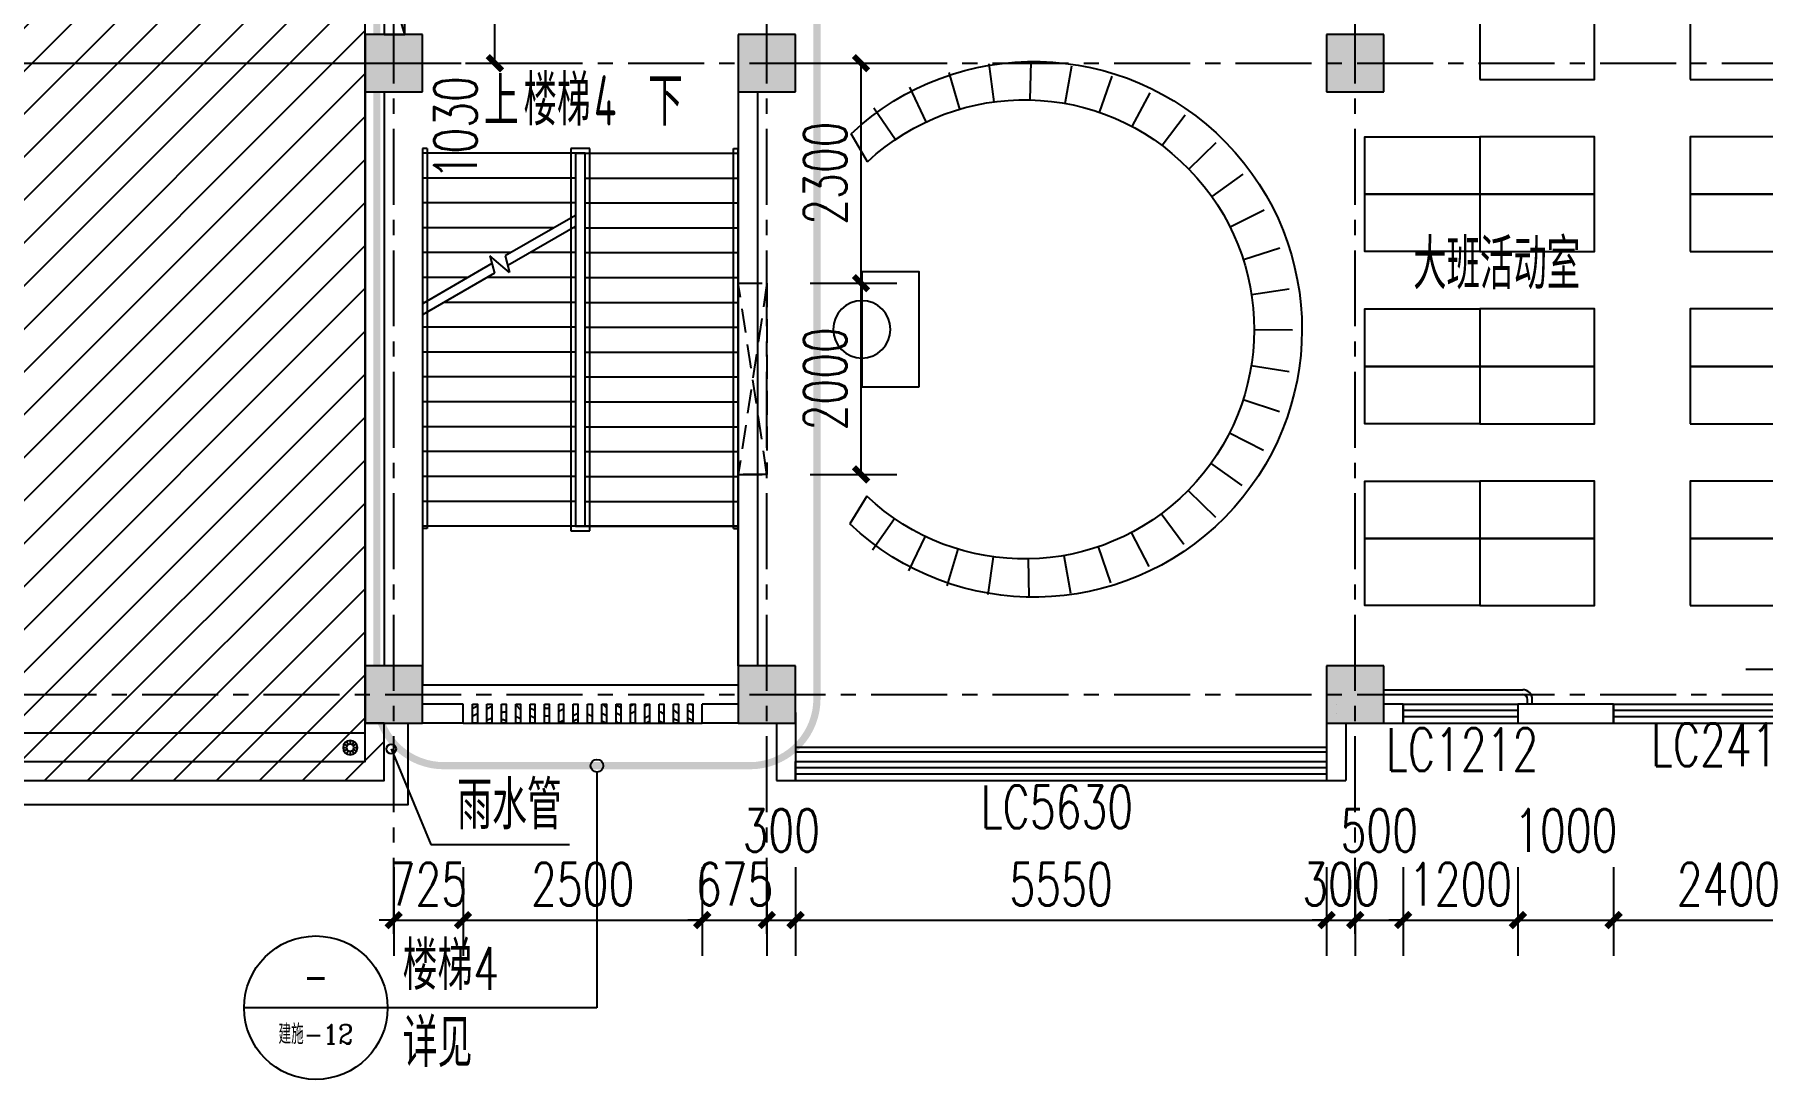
# Model space of a CAD drawing. Header units: millimetres. Extents: x -1048436 to -185795, y -983427 to 400387.
# Drawn here: x -743167 to -725107, y -152142 to -141218 of the extents above; entities that cross this region are included whole.
import ezdxf
from ezdxf.enums import TextEntityAlignment as Align

# ---------------------------------------------------------------- set-up
doc = ezdxf.new("R2010")
doc.units = ezdxf.units.MM
doc.header["$LTSCALE"] = 500
for name, pattern in [('( Dashed )', [0.75, 0.5, -0.25]), ('A-FP_05$0$pln_L5$0$Col_L4$0$PHANTOM', [63.5, 31.75, -6.35, 6.35, -6.35, 6.35, -6.35]), ('DASH', [0.35, 0.25, -0.1]), ('一层轴网$0$CENTER', [50.8, 31.75, -6.35, 6.35, -6.35])]:
    doc.linetypes.add(name, pattern=pattern)
for name, color, linetype in [('COLUMN', 254, 'Continuous'), ('DIM_IDEN', 3, 'Continuous'), ('DIM_LEAD', 3, 'Continuous'), ('DIM_SYMB', 3, 'Continuous'), ('P-消火栓-VPIPE', 1, 'Continuous'), ('PUB_DIM', 3, 'Continuous'), ('PUB_HATCH', 8, 'Continuous'), ('PUB_TEXT', 7, 'Continuous'), ('STAIR', 2, 'Continuous'), ('WINDOW', 4, 'Continuous'), ('WINDOW_TEXT', 7, 'Continuous'), ('一层轴网$0$建-轴线', 1, '一层轴网$0$CENTER'), ('建-填充', 9, 'Continuous'), ('建-墙', 254, 'Continuous'), ('建-家具', 8, 'Continuous'), ('建-屋面-排水沟落水口', 175, 'Continuous'), ('建-幕墙', 140, 'Continuous'), ('建-文字', 4, 'Continuous'), ('建-楼梯-扶手栏杆', 3, 'Continuous'), ('建-符号-箭头', 13, 'Continuous')]:
    doc.layers.add(name, color=color, linetype=linetype)
doc.layers.add('建-修改云', color=30, linetype='Continuous', plot=False)
doc.styles.add('_TCH_DIM', font='SIMPLEX', dxfattribs={"bigfont": 'GBCBIG'})
doc.styles.add('_TCH_DIM_T3', font='SIMPLEX', dxfattribs={"width": 0.705882, "bigfont": 'GBCBIG'})
doc.styles.add('_TCH_LABEL', font='COMPLEX', dxfattribs={"bigfont": 'GBCBIG'})
doc.styles.add('_TCH_WINDOW', font='SIMPLEX', dxfattribs={"height": 3.5, "bigfont": 'GBCBIG'})
doc.styles.add('XD2008', font='xd-hzs.shx', dxfattribs={"width": 0.7, "bigfont": 'xd-hztxt.shx'})
doc.dimstyles.new('_TCH_ARCH&&150', dxfattribs={"dimtxt": 446.25, "dimasz": 150, "dimexe": 375, "dimexo": 450, "dimgap": 150, "dimtad": 1, "dimdec": 0, "dimzin": 0, "dimdsep": 46, "dimtxsty": '_TCH_DIM_T3', "dimblk": 'ARCHTICK', "dimcen": 0.09, "dimclrt": 7, "dimazin": 2, "dimtfac": 1, "dimtdec": 0, "dimtix": 1, "dimtmove": 2, "dimatfit": 3, "dimldrblk": 'ARCHTICK', "dimfxl": 1, "dimtolj": 1, "dimtzin": 0, "dimarcsym": 0})

# ---------------------------------------------------------------- blocks, each defined once
blk = doc.blocks.new('tjytk')
at = {"layer": '建-家具'}
for p, q in [((22707351, -4836232), (22707280, -4835838)), ((22707711, -4835794), (22707720, -4836194)), ((22708092, -4836214), (22708144, -4835818)), ((22708568, -4835908), (22708455, -4836292)), ((22706991, -4836326), (22706860, -4835948)), ((22708803, -4836424), (22708974, -4836063)), ((22706650, -4836474), (22706462, -4836121)), ((22709350, -4836278), (22709125, -4836609)), ((22706096, -4836353), (22706336, -4836673)), ((22706057, -4836919), (22705771, -4836639)), ((22709416, -4836841), (22709589, -4836549)), ((22705493, -4836973), (22705819, -4837204)), ((22705628, -4837523), (22705270, -4837345)), ((22705107, -4837746), (22705488, -4837867)), ((22705404, -4838229), (22705008, -4838169)), ((22704976, -4838601), (22705376, -4838600)), ((22705406, -4838971), (22705011, -4839034)), ((22705112, -4839455), (22705492, -4839332)), ((22705634, -4839676), (22705277, -4839856)), ((22705502, -4840227), (22705827, -4839994)), ((22706066, -4840278), (22705781, -4840559)), ((22709425, -4840337), (22709600, -4840628)), ((22706109, -4840843), (22706347, -4840522)), ((22709363, -4840900), (22709136, -4840571)), ((22706662, -4840719), (22706476, -4841074)), ((22708814, -4840757), (22708988, -4841118)), ((22706875, -4841245), (22707003, -4840866)), ((22707364, -4840958), (22707295, -4841352)), ((22708105, -4840971), (22708159, -4841367)), ((22708583, -4841275), (22708468, -4840892)), ((22707727, -4841393), (22707734, -4840993))]:
    blk.add_line(p, q, dxfattribs=at)
at = {"layer": '建-家具', "elevation": 0}
blk.add_lwpolyline([(22708876, -4839194), (22708876, -4837994), (22709476, -4837994), (22709476, -4839194)], close=True, dxfattribs=at)
at = {"layer": '建-家具'}
blk.add_circle((22709476, -4838594), 300, dxfattribs=at)
for centre, radius in [((22707676, -4838594), 2800), ((22707776, -4838594), 2400)]:
    blk.add_arc(centre, radius, 46.9055, 313.4094, dxfattribs=at)
blk = doc.blocks.new('A$C3D0C7A98')
at = {"layer": '建-家具'}
for points in [[(-5000, 6730), (-6200, 6730), (-6200, 7330), (-5000, 7330)], [(-3800, 6730), (-5000, 6730), (-5000, 7330), (-3800, 7330)], [(-5000, 6130), (-6200, 6130), (-6200, 6730), (-5000, 6730)], [(-3800, 6130), (-5000, 6130), (-5000, 6730), (-3800, 6730)], [(-5000, 4930), (-6200, 4930), (-6200, 5530), (-5000, 5530)], [(-3800, 4930), (-5000, 4930), (-5000, 5530), (-3800, 5530)], [(-5000, 4330), (-6200, 4330), (-6200, 4930), (-5000, 4930)], [(-3800, 4330), (-5000, 4330), (-5000, 4930), (-3800, 4930)], [(-5000, 3130), (-6200, 3130), (-6200, 3730), (-5000, 3730)], [(-3800, 3130), (-5000, 3130), (-5000, 3730), (-3800, 3730)], [(-5000, 2530), (-6200, 2530), (-6200, 3130), (-5000, 3130)], [(-3800, 2530), (-5000, 2530), (-5000, 3130), (-3800, 3130)], [(-5000, 1330), (-6200, 1330), (-6200, 1930), (-5000, 1930)], [(-3800, 1330), (-5000, 1330), (-5000, 1930), (-3800, 1930)], [(-5000, 630), (-6200, 630), (-6200, 1330), (-5000, 1330)], [(-3800, 630), (-5000, 630), (-5000, 1330), (-3800, 1330)]]:
    blk.add_lwpolyline(points, close=True, dxfattribs=at)
at = {"layer": '建-家具', "elevation": 0}
for points in [[(-1600, 6730), (-2800, 6730), (-2800, 7330), (-1600, 7330)], [(-1600, 6130), (-2800, 6130), (-2800, 6730), (-1600, 6730)], [(-1600, 4930), (-2800, 4930), (-2800, 5530), (-1600, 5530)], [(-1600, 4930), (-400, 4930), (-400, 5530), (-1600, 5530)], [(-1600, 4330), (-2800, 4330), (-2800, 4930), (-1600, 4930)], [(-1600, 4330), (-400, 4330), (-400, 4930), (-1600, 4930)], [(-1600, 3130), (-2800, 3130), (-2800, 3730), (-1600, 3730)], [(-1600, 3130), (-400, 3130), (-400, 3730), (-1600, 3730)], [(-1600, 2530), (-2800, 2530), (-2800, 3130), (-1600, 3130)], [(-1600, 2530), (-400, 2530), (-400, 3130), (-1600, 3130)], [(-1600, 1330), (-2800, 1330), (-2800, 1930), (-1600, 1930)], [(-1600, 1330), (-400, 1330), (-400, 1930), (-1600, 1930)], [(-1600, 630), (-2800, 630), (-2800, 1330), (-1600, 1330)], [(-1600, 630), (-400, 630), (-400, 1330), (-1600, 1330)]]:
    blk.add_lwpolyline(points, close=True, dxfattribs=at)
at = {"layer": '建-家具', "linetype": 'Continuous', "extrusion": (0, 0, -1), "xscale": -1, "zscale": -1}
blk.add_blockref('tjytk', (22704618, 4842111), dxfattribs=at)
blk = doc.blocks.new('一层轴网')
at = {"layer": '一层轴网$0$建-轴线', "ltscale": 0.05}
for p, q in [((-2650, 66576.4), (54751.3, 66576.4)), ((-2650, 59976.4), (54751.3, 59976.4))]:
    blk.add_line(p, q, dxfattribs=at)
for points in [[(13950, 57476.4), (13950, 82276.4)], [(17850, 57476.4), (17850, 82276.4)], [(24000, 57476.4), (24000, 82276.4)]]:
    blk.add_lwpolyline(points, dxfattribs=at)
blk = doc.blocks.new('PA-X单栓')
blk.add_line((-162, 57), (325, 200))
blk.add_lwpolyline([(-162, 57), (325, 57), (325, 200), (-162, 200)], close=True)
blk.add_solid([(325, 57), (325, 200), (-162, 57)])
blk = doc.blocks.new('消防栓')
at = {"layer": 'P-消火栓-VPIPE', "linetype": 'ByBlock', "xscale": 1.5, "yscale": 1.5, "zscale": 1.5, "rotation": 270}
blk.add_blockref('PA-X单栓', (-747463, -432860), dxfattribs=at)
blk = doc.blocks.new('dfhfgh')
at = {"rotation": 180}
blk.add_blockref('消防栓', (-1486674, -573836), dxfattribs=at)
blk = doc.blocks.new('A$C70866F3F')
for p, q in [((75, 150), (0, 150)), ((20, 225), (85, 187)), ((20, 75), (85, 112)), ((75, 280), (112, 215)), ((112, 85), (75, 20)), ((150, 300), (150, 225)), ((150, 75), (150, 0)), ((225, 280), (187, 215)), ((187, 85), (225, 20)), ((215, 187), (280, 225)), ((215, 112), (280, 75)), ((300, 150), (225, 150))]:
    blk.add_line(p, q)
for radius in [150, 75]:
    blk.add_circle((150, 150), radius)
blk = doc.blocks.new('A$C708231ED')
at = {"layer": 'DIM_LEAD'}
for p, q in [((97991, 95662), (96541, 95662)), ((82381, 94831), (82794, 93833)), ((82794, 93833), (84244, 93833))]:
    blk.add_line(p, q, dxfattribs=at)
at = {"layer": '建-屋面-排水沟落水口'}
blk.add_circle((82381, 94831), 50, dxfattribs=at)
at = {"layer": '建-屋面-排水沟落水口', "xscale": -0.5, "yscale": 0.5, "zscale": 0.5, "rotation": 359.9999999666495}
blk.add_blockref('A$C70866F3F', (82027, 94770), dxfattribs=at)
at = {"layer": 'PUB_TEXT', "style": '_TCH_DIM'}
blk.add_text('雨水管', height=506.4, dxfattribs=at).set_placement((83070, 93991))
blk = doc.blocks.new('sdskdfjhsk')
at = {"layer": '建-幕墙'}
blk.add_lwpolyline([(-743311, -134368), (-754661, -134368), (-754661, -149268), (-739261, -149268), (-739261, -148418)], dxfattribs=at)
blk = doc.blocks.new('_ArchTick')
at = {"color": 0, "linetype": 'ByBlock', "const_width": 0.4}
blk.add_lwpolyline([(-0.5, -0.5), (0.5, 0.5)], dxfattribs=at)
blk = doc.blocks.new('*D3007')
at = {"layer": 'Defpoints', "color": 0, "transparency": 16777216}
for p in [(-123691, 99701), (-122708, 99701), (-123691, 97701)]:
    blk.add_point(p, dxfattribs=at)
at = {"layer": 'PUB_DIM', "color": 0, "lineweight": -2, "transparency": 16777216}
for p, q in [((-123241, 99701), (-122333, 99701)), ((-122708, 97701), (-122708, 99701)), ((-123241, 97701), (-122333, 97701))]:
    blk.add_line(p, q, dxfattribs=at)
at = {"layer": 'PUB_DIM', "color": 0, "lineweight": -2, "transparency": 16777216, "xscale": 150, "yscale": 150, "zscale": 150}
for p, rotation in [((-122708, 99701), 90), ((-122708, 97701), 270)]:
    blk.add_blockref('_ArchTick', p, dxfattribs=dict(at, rotation=rotation))
at = {"layer": 'PUB_DIM', "color": 7, "transparency": 16777216, "insert": (-123082, 98701), "char_height": 446.2, "attachment_point": 5, "rotation": 90, "style": '_TCH_DIM_T3'}
blk.add_mtext('\\A1;2000', dxfattribs=at)
blk = doc.blocks.new('*D3008')
at = {"layer": 'Defpoints', "color": 0, "transparency": 16777216}
for p in [(-123691, 102001), (-122708, 102001), (-123691, 99701)]:
    blk.add_point(p, dxfattribs=at)
at = {"layer": 'PUB_DIM', "color": 0, "lineweight": -2, "transparency": 16777216}
for p, q in [((-123241, 102001), (-122333, 102001)), ((-122708, 99701), (-122708, 102001)), ((-123241, 99701), (-122333, 99701))]:
    blk.add_line(p, q, dxfattribs=at)
at = {"layer": 'PUB_DIM', "color": 0, "lineweight": -2, "transparency": 16777216, "xscale": 150, "yscale": 150, "zscale": 150}
for p, rotation in [((-122708, 102001), 90), ((-122708, 99701), 270)]:
    blk.add_blockref('_ArchTick', p, dxfattribs=dict(at, rotation=rotation))
at = {"layer": 'PUB_DIM', "color": 7, "transparency": 16777216, "insert": (-123082, 100851), "char_height": 446.2, "attachment_point": 5, "rotation": 90, "style": '_TCH_DIM_T3'}
blk.add_mtext('\\A1;2300', dxfattribs=at)
blk = doc.blocks.new('*D1367')
at = {"layer": 'Defpoints', "color": 0, "transparency": 16777216}
for p in [(-739113, -140488), (-738355, -140488), (-739113, -141518)]:
    blk.add_point(p, dxfattribs=at)
at = {"layer": 'PUB_DIM', "color": 0, "lineweight": -2, "transparency": 16777216}
for p, q in [((-738663, -140488), (-737980, -140488)), ((-738355, -141518), (-738355, -140488)), ((-738663, -141518), (-737980, -141518))]:
    blk.add_line(p, q, dxfattribs=at)
at = {"layer": 'PUB_DIM', "color": 0, "lineweight": -2, "transparency": 16777216, "xscale": 150, "yscale": 150, "zscale": 150}
for p, rotation in [((-738355, -140488), 90), ((-738355, -141518), 270)]:
    blk.add_blockref('_ArchTick', p, dxfattribs=dict(at, rotation=rotation))
at = {"layer": 'PUB_DIM', "color": 7, "transparency": 16777216, "insert": (-738767, -142193), "char_height": 446.2, "attachment_point": 5, "rotation": 90, "style": '_TCH_DIM_T3'}
blk.add_mtext('\\A1;1030', dxfattribs=at)
blk = doc.blocks.new('*D1955')
at = {"layer": 'Defpoints', "color": 0, "transparency": 16777216}
for p in [(-739413, -149473), (-738688, -149473), (-738688, -150476)]:
    blk.add_point(p, dxfattribs=at)
at = {"layer": 'PUB_DIM', "color": 0, "lineweight": -2, "transparency": 16777216}
for p, q in [((-739413, -149923), (-739413, -150851)), ((-738688, -149923), (-738688, -150851)), ((-739413, -150476), (-739563, -150476)), ((-739413, -150476), (-738688, -150476)), ((-738688, -150476), (-738538, -150476))]:
    blk.add_line(p, q, dxfattribs=at)
at = {"layer": 'PUB_DIM', "color": 0, "lineweight": -2, "transparency": 16777216, "xscale": 150, "yscale": 150, "zscale": 150}
blk.add_blockref('_ArchTick', (-739413, -150476), dxfattribs=at)
at = {"layer": 'PUB_DIM', "color": 0, "lineweight": -2, "transparency": 16777216, "xscale": 150, "yscale": 150, "zscale": 150, "rotation": 180}
blk.add_blockref('_ArchTick', (-738688, -150476), dxfattribs=at)
at = {"layer": 'PUB_DIM', "color": 7, "transparency": 16777216, "insert": (-739050, -150102), "char_height": 446.2, "attachment_point": 5, "style": '_TCH_DIM_T3'}
blk.add_mtext('\\A1;725', dxfattribs=at)
blk = doc.blocks.new('*D1956')
at = {"layer": 'Defpoints', "color": 0, "transparency": 16777216}
for p in [(-738688, -149473), (-736188, -149473), (-736188, -150476)]:
    blk.add_point(p, dxfattribs=at)
at = {"layer": 'PUB_DIM', "color": 0, "lineweight": -2, "transparency": 16777216}
for p, q in [((-738688, -149923), (-738688, -150851)), ((-736188, -149923), (-736188, -150851)), ((-738688, -150476), (-736188, -150476))]:
    blk.add_line(p, q, dxfattribs=at)
at = {"layer": 'PUB_DIM', "color": 0, "lineweight": -2, "transparency": 16777216, "xscale": 150, "yscale": 150, "zscale": 150, "rotation": 180}
blk.add_blockref('_ArchTick', (-738688, -150476), dxfattribs=at)
at = {"layer": 'PUB_DIM', "color": 0, "lineweight": -2, "transparency": 16777216, "xscale": 150, "yscale": 150, "zscale": 150}
blk.add_blockref('_ArchTick', (-736188, -150476), dxfattribs=at)
at = {"layer": 'PUB_DIM', "color": 7, "transparency": 16777216, "insert": (-737438, -150102), "char_height": 446.2, "attachment_point": 5, "style": '_TCH_DIM_T3'}
blk.add_mtext('\\A1;2500', dxfattribs=at)
blk = doc.blocks.new('*D1957')
at = {"layer": 'Defpoints', "color": 0, "transparency": 16777216}
for p in [(-736188, -149473), (-735513, -149473), (-735513, -150476)]:
    blk.add_point(p, dxfattribs=at)
at = {"layer": 'PUB_DIM', "color": 0, "lineweight": -2, "transparency": 16777216}
for p, q in [((-736188, -149923), (-736188, -150851)), ((-735513, -149923), (-735513, -150851)), ((-736188, -150476), (-736338, -150476)), ((-736188, -150476), (-735513, -150476)), ((-735513, -150476), (-735363, -150476))]:
    blk.add_line(p, q, dxfattribs=at)
at = {"layer": 'PUB_DIM', "color": 0, "lineweight": -2, "transparency": 16777216, "xscale": 150, "yscale": 150, "zscale": 150}
blk.add_blockref('_ArchTick', (-736188, -150476), dxfattribs=at)
at = {"layer": 'PUB_DIM', "color": 0, "lineweight": -2, "transparency": 16777216, "xscale": 150, "yscale": 150, "zscale": 150, "rotation": 180}
blk.add_blockref('_ArchTick', (-735513, -150476), dxfattribs=at)
at = {"layer": 'PUB_DIM', "color": 7, "transparency": 16777216, "insert": (-735850, -150102), "char_height": 446.2, "attachment_point": 5, "style": '_TCH_DIM_T3'}
blk.add_mtext('\\A1;675', dxfattribs=at)
blk = doc.blocks.new('*D1958')
at = {"layer": 'Defpoints', "color": 0, "transparency": 16777216}
for p in [(-735513, -149473), (-735212, -149473), (-735212, -150476)]:
    blk.add_point(p, dxfattribs=at)
at = {"layer": 'PUB_DIM', "color": 0, "lineweight": -2, "transparency": 16777216}
for p, q in [((-735513, -149923), (-735513, -150851)), ((-735212, -149923), (-735212, -150851)), ((-735513, -150476), (-735212, -150476))]:
    blk.add_line(p, q, dxfattribs=at)
at = {"layer": 'PUB_DIM', "color": 0, "lineweight": -2, "transparency": 16777216, "xscale": 150, "yscale": 150, "zscale": 150, "rotation": 180}
blk.add_blockref('_ArchTick', (-735513, -150476), dxfattribs=at)
at = {"layer": 'PUB_DIM', "color": 0, "lineweight": -2, "transparency": 16777216, "xscale": 150, "yscale": 150, "zscale": 150}
blk.add_blockref('_ArchTick', (-735212, -150476), dxfattribs=at)
at = {"layer": 'PUB_DIM', "color": 7, "transparency": 16777216, "insert": (-735362, -149538), "char_height": 446.2, "attachment_point": 5, "style": '_TCH_DIM_T3'}
blk.add_mtext('\\A1;300', dxfattribs=at)
blk = doc.blocks.new('*D1959')
at = {"layer": 'Defpoints', "color": 0, "transparency": 16777216}
for p in [(-735212, -149473), (-729662, -149473), (-729662, -150476)]:
    blk.add_point(p, dxfattribs=at)
at = {"layer": 'PUB_DIM', "color": 0, "lineweight": -2, "transparency": 16777216}
for p, q in [((-735212, -149923), (-735212, -150851)), ((-729662, -149923), (-729662, -150851)), ((-735212, -150476), (-729662, -150476))]:
    blk.add_line(p, q, dxfattribs=at)
at = {"layer": 'PUB_DIM', "color": 0, "lineweight": -2, "transparency": 16777216, "xscale": 150, "yscale": 150, "zscale": 150, "rotation": 180}
blk.add_blockref('_ArchTick', (-735212, -150476), dxfattribs=at)
at = {"layer": 'PUB_DIM', "color": 0, "lineweight": -2, "transparency": 16777216, "xscale": 150, "yscale": 150, "zscale": 150}
blk.add_blockref('_ArchTick', (-729662, -150476), dxfattribs=at)
at = {"layer": 'PUB_DIM', "color": 7, "transparency": 16777216, "insert": (-732437, -150102), "char_height": 446.2, "attachment_point": 5, "style": '_TCH_DIM_T3'}
blk.add_mtext('\\A1;5550', dxfattribs=at)
blk = doc.blocks.new('*D1960')
at = {"layer": 'Defpoints', "color": 0, "transparency": 16777216}
for p in [(-729662, -149473), (-729363, -149473), (-729363, -150476)]:
    blk.add_point(p, dxfattribs=at)
at = {"layer": 'PUB_DIM', "color": 0, "lineweight": -2, "transparency": 16777216}
for p, q in [((-729662, -149923), (-729662, -150851)), ((-729363, -149923), (-729363, -150851)), ((-729662, -150476), (-729812, -150476)), ((-729662, -150476), (-729363, -150476)), ((-729363, -150476), (-729213, -150476))]:
    blk.add_line(p, q, dxfattribs=at)
at = {"layer": 'PUB_DIM', "color": 0, "lineweight": -2, "transparency": 16777216, "xscale": 150, "yscale": 150, "zscale": 150}
blk.add_blockref('_ArchTick', (-729662, -150476), dxfattribs=at)
at = {"layer": 'PUB_DIM', "color": 0, "lineweight": -2, "transparency": 16777216, "xscale": 150, "yscale": 150, "zscale": 150, "rotation": 180}
blk.add_blockref('_ArchTick', (-729363, -150476), dxfattribs=at)
at = {"layer": 'PUB_DIM', "color": 7, "transparency": 16777216, "insert": (-729512, -150102), "char_height": 446.2, "attachment_point": 5, "style": '_TCH_DIM_T3'}
blk.add_mtext('\\A1;300', dxfattribs=at)
blk = doc.blocks.new('*D1961')
at = {"layer": 'Defpoints', "color": 0, "transparency": 16777216}
for p in [(-729363, -149473), (-728862, -149473), (-728862, -150476)]:
    blk.add_point(p, dxfattribs=at)
at = {"layer": 'PUB_DIM', "color": 0, "lineweight": -2, "transparency": 16777216}
for p, q in [((-729363, -149923), (-729363, -150851)), ((-728862, -149923), (-728862, -150851)), ((-729363, -150476), (-728862, -150476))]:
    blk.add_line(p, q, dxfattribs=at)
at = {"layer": 'PUB_DIM', "color": 0, "lineweight": -2, "transparency": 16777216, "xscale": 150, "yscale": 150, "zscale": 150, "rotation": 180}
blk.add_blockref('_ArchTick', (-729363, -150476), dxfattribs=at)
at = {"layer": 'PUB_DIM', "color": 0, "lineweight": -2, "transparency": 16777216, "xscale": 150, "yscale": 150, "zscale": 150}
blk.add_blockref('_ArchTick', (-728862, -150476), dxfattribs=at)
at = {"layer": 'PUB_DIM', "color": 7, "transparency": 16777216, "insert": (-729112, -149538), "char_height": 446.2, "attachment_point": 5, "style": '_TCH_DIM_T3'}
blk.add_mtext('\\A1;500', dxfattribs=at)
blk = doc.blocks.new('*D1962')
at = {"layer": 'Defpoints', "color": 0, "transparency": 16777216}
for p in [(-728862, -149473), (-727662, -149473), (-727662, -150476)]:
    blk.add_point(p, dxfattribs=at)
at = {"layer": 'PUB_DIM', "color": 0, "lineweight": -2, "transparency": 16777216}
for p, q in [((-728862, -149923), (-728862, -150851)), ((-727662, -149923), (-727662, -150851)), ((-728862, -150476), (-729012, -150476)), ((-728862, -150476), (-727662, -150476)), ((-727662, -150476), (-727512, -150476))]:
    blk.add_line(p, q, dxfattribs=at)
at = {"layer": 'PUB_DIM', "color": 0, "lineweight": -2, "transparency": 16777216, "xscale": 150, "yscale": 150, "zscale": 150}
blk.add_blockref('_ArchTick', (-728862, -150476), dxfattribs=at)
at = {"layer": 'PUB_DIM', "color": 0, "lineweight": -2, "transparency": 16777216, "xscale": 150, "yscale": 150, "zscale": 150, "rotation": 180}
blk.add_blockref('_ArchTick', (-727662, -150476), dxfattribs=at)
at = {"layer": 'PUB_DIM', "color": 7, "transparency": 16777216, "insert": (-728262, -150102), "char_height": 446.2, "attachment_point": 5, "style": '_TCH_DIM_T3'}
blk.add_mtext('\\A1;1200', dxfattribs=at)
blk = doc.blocks.new('*D1963')
at = {"layer": 'Defpoints', "color": 0, "transparency": 16777216}
for p in [(-727662, -149473), (-726662, -149473), (-726662, -150476)]:
    blk.add_point(p, dxfattribs=at)
at = {"layer": 'PUB_DIM', "color": 0, "lineweight": -2, "transparency": 16777216}
for p, q in [((-727662, -149923), (-727662, -150851)), ((-726662, -149923), (-726662, -150851)), ((-727662, -150476), (-726662, -150476))]:
    blk.add_line(p, q, dxfattribs=at)
at = {"layer": 'PUB_DIM', "color": 0, "lineweight": -2, "transparency": 16777216, "xscale": 150, "yscale": 150, "zscale": 150, "rotation": 180}
blk.add_blockref('_ArchTick', (-727662, -150476), dxfattribs=at)
at = {"layer": 'PUB_DIM', "color": 0, "lineweight": -2, "transparency": 16777216, "xscale": 150, "yscale": 150, "zscale": 150}
blk.add_blockref('_ArchTick', (-726662, -150476), dxfattribs=at)
at = {"layer": 'PUB_DIM', "color": 7, "transparency": 16777216, "insert": (-727162, -149538), "char_height": 446.2, "attachment_point": 5, "style": '_TCH_DIM_T3'}
blk.add_mtext('\\A1;1000', dxfattribs=at)
blk = doc.blocks.new('*D1964')
at = {"layer": 'Defpoints', "color": 0, "transparency": 16777216}
for p in [(-726662, -149473), (-724262, -149473), (-724262, -150476)]:
    blk.add_point(p, dxfattribs=at)
at = {"layer": 'PUB_DIM', "color": 0, "lineweight": -2, "transparency": 16777216}
for p, q in [((-726662, -149923), (-726662, -150851)), ((-724262, -149923), (-724262, -150851)), ((-726662, -150476), (-724262, -150476))]:
    blk.add_line(p, q, dxfattribs=at)
at = {"layer": 'PUB_DIM', "color": 0, "lineweight": -2, "transparency": 16777216, "xscale": 150, "yscale": 150, "zscale": 150, "rotation": 180}
blk.add_blockref('_ArchTick', (-726662, -150476), dxfattribs=at)
at = {"layer": 'PUB_DIM', "color": 0, "lineweight": -2, "transparency": 16777216, "xscale": 150, "yscale": 150, "zscale": 150}
blk.add_blockref('_ArchTick', (-724262, -150476), dxfattribs=at)
at = {"layer": 'PUB_DIM', "color": 7, "transparency": 16777216, "insert": (-725462, -150102), "char_height": 446.2, "attachment_point": 5, "style": '_TCH_DIM_T3'}
blk.add_mtext('\\A1;2400', dxfattribs=at)
blk = doc.blocks.new('$TCHSYS$WIN2D')
for p, q in [((-0.5, 0.5), (0.5, 0.5)), ((-0.5, 0.5), (-0.5, -0.5)), ((0.5, 0.5), (0.5, -0.5)), ((0.5, 0.1667), (-0.5, 0.1667)), ((0.5, -0.1667), (-0.5, -0.1667)), ((-0.5, -0.5), (0.5, -0.5))]:
    blk.add_line(p, q)
blk = doc.blocks.new('A$C209F2007')
at = {"linetype": '( Dashed )'}
blk.add_lwpolyline([(-123691.5, 99700.9), (-123691.5, 97700.9), (-123991.5, 97700.9), (-123991.5, 99700.9), (-123691.5, 99700.9), (-123991.5, 97700.9), (-123691.5, 97700.9), (-123991.5, 99700.9)], dxfattribs=at)
at = {"layer": 'PUB_DIM'}
for p1, p2, picture, middle in [((-123691.5, 99700.9), (-123691.5, 102000.9), '*D3008', (-123081.5, 100850.9)), ((-123691.5, 97700.9), (-123691.5, 99700.9), '*D3007', (-123081.5, 98700.9))]:
    dim = blk.add_aligned_dim(p1=p1, p2=p2, distance=-983.1, dimstyle='_TCH_ARCH&&150', dxfattribs=at)
    dim.commit()
    dim.dimension.update_dxf_attribs({"geometry": picture, "text_midpoint": middle})

msp = doc.modelspace()

# ---------------------------------------------------------------- hatches: boundary and pattern name
h = msp.add_hatch()
h.set_pattern_fill('ANSI31', color=256, scale=200)
h.set_pattern_definition([(45, (0, 0), (-224.5064, 224.5064), [])])
h.paths.add_polyline_path([(-753811.1, -134618.3), (-754411.4, -134618.3), (-754411.4, -149017.5), (-739511.1, -149017.5), (-739511.1, -148418.4), (-739711.1, -148418.4), (-739711.1, -134618.4)])
at = {"layer": 'PUB_HATCH'}
for points in [[(-739712.7, -141218.4), (-739712.7, -141818.4), (-739112.7, -141818.4), (-739112.7, -141218.4)], [(-735812.7, -141218.4), (-735812.7, -141818.4), (-735212.7, -141818.4), (-735212.7, -141218.4)], [(-729662.7, -141218.4), (-729662.7, -141818.4), (-729062.7, -141818.4), (-729062.7, -141218.4)], [(-739712.7, -147818.4), (-739712.7, -148418.4), (-739112.7, -148418.4), (-739112.7, -147818.4)], [(-735812.7, -147818.4), (-735812.7, -148418.4), (-735212.7, -148418.4), (-735212.7, -147818.4)], [(-729662.7, -147818.4), (-729662.7, -148418.4), (-729062.7, -148418.4), (-729062.7, -147818.4)]]:
    msp.add_hatch(color=256, dxfattribs=at).paths.add_polyline_path(points)
at = {"layer": '建-填充', "linetype": 'A-FP_05$0$pln_L5$0$Col_L4$0$PHANTOM'}
h = msp.add_hatch(dxfattribs=at)
h.set_pattern_fill('木纹01', color=256, scale=200)
h.set_pattern_definition([(0, (-17785, 435419.55), (800, 800), [40, -760]), (0, (-18345, 435499.55), (800, 800), [80, -720]), (0, (-17825, 435539.55), (800, 800), [40, -760]), (0, (-18305, 435619.55), (800, 800), [40, -760]), (0, (-17825, 435659.55), (800, 800), [40, -760]), (0, (-18265, 435699.55), (800, 800), [40, -760]), (0, (-17825, 435739.55), (800, 800), [40, -760]), (0, (-18265, 435819.55), (800, 800), [40, -440, 40, -280]), (0, (-18265, 435899.55), (800, 800), [80, -400, 40, -280]), (0, (-18305, 436019.55), (800, 800), [40, -120, 40, -320, 40, -240]), (0, (-18345, 436099.55), (800, 800), [40, -160, 80, -520]), (0, (-17825, 436139.55), (800, 800), [40, -760]), (0, (-18345, 436179.55), (800, 800), [40, -200, 40, -520]), (45, (-18425, 435419.55), (9e-14, 800), [113.1368, -1018.23405]), (45, (-17745, 435419.55), (9e-14, 800), [226.27416, -905.0967]), (45, (-17745, 435819.55), (9e-14, 800), [56.568, -1074.80285]), (45, (-18425, 435899.55), (9e-14, 800), [169.7056, -961.66525]), (45, (-17745, 435899.55), (9e-14, 800), [282.8427, -848.5281]), (45, (-17745, 436019.55), (9e-14, 800), [169.7056, -961.66525]), (315, (-17905, 436099.55), (800, -2e-13), [56.568, -1074.80285]), (315, (-18185, 435459.55), (800, -2e-13), [113.1368, -1018.23405]), (315, (-18145, 435779.55), (800, -2e-13), [113.1368, -1018.23405]), (315, (-17905, 435619.55), (800, -2e-13), [113.1368, -1018.23405]), (315, (-17945, 435939.55), (800, -2e-13), [113.1368, -1018.23405]), (315, (-17905, 436019.55), (800, -2e-13), [169.7056, -961.66525]), (315, (-18105, 435539.55), (800, -2e-13), [169.7056, -961.66525]), (315, (-17985, 435579.55), (800, -2e-13), [169.7056, -961.66525]), (315, (-18105, 435859.55), (800, -2e-13), [169.7056, -961.66525]), (315, (-18025, 435899.55), (800, -2e-13), [169.7056, -961.66525]), (26.56505, (-18385, 435579.55), (800, 3e-07), [89.4427, -1699.41166]), (26.56505, (-17785, 435539.55), (800, 3e-07), [357.7709, -1431.0835]), (26.56505, (-17785, 435659.55), (800, 3e-07), [357.7709, -1431.0835]), (26.56505, (-17785, 435739.55), (800, 3e-07), [357.7712, -536, 178.888, -716.19518]), (26.56505, (-17705, 435859.55), (800, 3e-07), [89.4427, -1699.41166]), (26.56505, (-18425, 436139.55), (800, 3e-07), [89.4427, -1699.41166]), (26.56505, (-17785, 436139.55), (800, 3e-07), [178.88544, -1609.96894]), (333.43495, (-17985, 435419.55), (800, -3e-07), [178.88544, -1609.96894]), (333.43495, (-18265, 435619.55), (800, -3e-07), [178.88544, -1609.96894]), (333.43495, (-18265, 435499.55), (800, -3e-07), [89.4427, -1699.40894]), (333.43495, (-18225, 435699.55), (800, -3e-07), [268.32816, -1520.5262]), (333.43495, (-18065, 435699.55), (800, -3e-07), [178.88544, -1609.96894]), (333.43495, (-17985, 435739.55), (800, -3e-07), [178.88544, -1609.96894]), (333.43495, (-18225, 435819.55), (800, -3e-07), [89.4427, -1699.40894]), (333.43495, (-18185, 435899.55), (800, -3e-07), [89.4427, -1699.40894]), (333.43495, (-17865, 436059.55), (800, -3e-07), [89.4427, -1699.40894]), (333.43495, (-17905, 435779.55), (800, -3e-07), [89.4427, -1699.40894]), (333.43495, (-18265, 436019.55), (800, -3e-07), [268.32816, -1520.5262]), (333.43495, (-18305, 436099.55), (800, -3e-07), [178.88544, -1609.96894]), (333.43495, (-17865, 435859.55), (800, -3e-07), [89.44, -804.96, 89.44, -805.01438]), (333.43495, (-18105, 436019.55), (800, -3e-07), [178.88544, -1609.96894]), (333.43495, (-18065, 436099.55), (800, -3e-07), [178.88544, -1609.96894]), (333.43495, (-18305, 436179.55), (800, -3e-07), [178.88544, -1609.96894]), (333.43495, (-18065, 436179.55), (800, -3e-07), [178.88544, -1609.96894])])
h.paths.add_polyline_path([(-736337.7, -148218.3), (-736287.7, -148218.3), (-736287.7, -148418.3), (-736337.7, -148418.3)])
h.paths.add_polyline_path([(-736487.7, -148218.3), (-736437.7, -148218.3), (-736437.7, -148418.3), (-736487.7, -148418.3)])
h.paths.add_polyline_path([(-736637.7, -148218.3), (-736587.7, -148218.3), (-736587.7, -148418.3), (-736637.7, -148418.3)])
h.paths.add_polyline_path([(-736787.7, -148218.3), (-736737.7, -148218.3), (-736737.7, -148418.3), (-736787.7, -148418.3)])
h.paths.add_polyline_path([(-736937.7, -148218.3), (-736887.7, -148218.3), (-736887.7, -148418.3), (-736937.7, -148418.3)])
h.paths.add_polyline_path([(-737087.7, -148218.3), (-737037.7, -148218.3), (-737037.7, -148418.3), (-737087.7, -148418.3)])
h.paths.add_polyline_path([(-737237.7, -148218.3), (-737187.7, -148218.3), (-737187.7, -148418.3), (-737237.7, -148418.3)])
h.paths.add_polyline_path([(-737387.7, -148218.3), (-737337.7, -148218.3), (-737337.7, -148418.3), (-737387.7, -148418.3)])
h.paths.add_polyline_path([(-737537.7, -148218.3), (-737487.7, -148218.3), (-737487.7, -148418.3), (-737537.7, -148418.3)])
h.paths.add_polyline_path([(-737687.7, -148218.3), (-737637.7, -148218.3), (-737637.7, -148418.3), (-737687.7, -148418.3)])
h.paths.add_polyline_path([(-737837.7, -148218.3), (-737787.7, -148218.3), (-737787.7, -148418.3), (-737837.7, -148418.3)])
h.paths.add_polyline_path([(-737987.7, -148218.3), (-737937.7, -148218.3), (-737937.7, -148418.3), (-737987.7, -148418.3)])
h.paths.add_polyline_path([(-738137.7, -148218.3), (-738087.7, -148218.3), (-738087.7, -148418.3), (-738137.7, -148418.3)])
h.paths.add_polyline_path([(-738287.7, -148218.3), (-738237.7, -148218.3), (-738237.7, -148418.3), (-738287.7, -148418.3)])
h.paths.add_polyline_path([(-738437.7, -148218.3), (-738387.7, -148218.3), (-738387.7, -148418.3), (-738437.7, -148418.3)])
h.paths.add_polyline_path([(-738587.7, -148218.3), (-738537.7, -148218.3), (-738537.7, -148418.3), (-738587.7, -148418.3)])

# ---------------------------------------------------------------- linework, layer by layer
msp.add_line((-738687.7, -148417.5), (-736187.7, -148417.5))
for points in [[(-753811.1, -134618.3), (-753811.1, -134618.3), (-754411.4, -134618.3), (-754411.4, -149017.5), (-739511.1, -149017.5), (-739511.1, -148418.4), (-739711.1, -148418.4), (-739711.1, -134618.4)], [(-738587.7, -148218.3), (-738537.7, -148218.3), (-738537.7, -148418.3), (-738587.7, -148418.3)], [(-738437.7, -148218.3), (-738387.7, -148218.3), (-738387.7, -148418.3), (-738437.7, -148418.3)], [(-738287.7, -148218.3), (-738237.7, -148218.3), (-738237.7, -148418.3), (-738287.7, -148418.3)], [(-738137.7, -148218.3), (-738087.7, -148218.3), (-738087.7, -148418.3), (-738137.7, -148418.3)], [(-737987.7, -148218.3), (-737937.7, -148218.3), (-737937.7, -148418.3), (-737987.7, -148418.3)], [(-737837.7, -148218.3), (-737787.7, -148218.3), (-737787.7, -148418.3), (-737837.7, -148418.3)], [(-737687.7, -148218.3), (-737637.7, -148218.3), (-737637.7, -148418.3), (-737687.7, -148418.3)], [(-737537.7, -148218.3), (-737487.7, -148218.3), (-737487.7, -148418.3), (-737537.7, -148418.3)], [(-737387.7, -148218.3), (-737337.7, -148218.3), (-737337.7, -148418.3), (-737387.7, -148418.3)], [(-737237.7, -148218.3), (-737187.7, -148218.3), (-737187.7, -148418.3), (-737237.7, -148418.3)], [(-737087.7, -148218.3), (-737037.7, -148218.3), (-737037.7, -148418.3), (-737087.7, -148418.3)], [(-736937.7, -148218.3), (-736887.7, -148218.3), (-736887.7, -148418.3), (-736937.7, -148418.3)], [(-736787.7, -148218.3), (-736737.7, -148218.3), (-736737.7, -148418.3), (-736787.7, -148418.3)], [(-736637.7, -148218.3), (-736587.7, -148218.3), (-736587.7, -148418.3), (-736637.7, -148418.3)], [(-736487.7, -148218.3), (-736437.7, -148218.3), (-736437.7, -148418.3), (-736487.7, -148418.3)], [(-736337.7, -148218.3), (-736287.7, -148218.3), (-736287.7, -148418.3), (-736337.7, -148418.3)]]:
    msp.add_lwpolyline(points, close=True)
at = {"layer": 'COLUMN'}
for p, q in [((-739712.7, -141218.4), (-739712.7, -141818.4)), ((-739112.7, -141218.4), (-739712.7, -141218.4)), ((-739112.7, -141818.4), (-739112.7, -141218.4)), ((-735812.7, -141218.4), (-735812.7, -141818.4)), ((-735212.7, -141218.4), (-735812.7, -141218.4)), ((-735212.7, -141818.4), (-735212.7, -141218.4)), ((-729662.7, -141218.4), (-729662.7, -141818.4)), ((-729062.7, -141218.4), (-729662.7, -141218.4)), ((-729062.7, -141818.4), (-729062.7, -141218.4)), ((-739712.7, -141818.4), (-739112.7, -141818.4)), ((-735812.7, -141818.4), (-735212.7, -141818.4)), ((-729662.7, -141818.4), (-729062.7, -141818.4)), ((-739712.7, -147818.4), (-739712.7, -148418.4)), ((-739112.7, -147818.4), (-739712.7, -147818.4)), ((-739112.7, -148418.4), (-739112.7, -147818.4)), ((-735812.7, -147818.4), (-735812.7, -148418.4)), ((-735212.7, -147818.4), (-735812.7, -147818.4)), ((-735212.7, -148418.4), (-735212.7, -147818.4)), ((-729662.7, -147818.4), (-729662.7, -148418.4)), ((-729062.7, -147818.4), (-729662.7, -147818.4)), ((-729062.7, -148418.4), (-729062.7, -147818.4)), ((-739712.7, -148418.4), (-739112.7, -148418.4)), ((-735812.7, -148418.4), (-735212.7, -148418.4)), ((-729662.7, -148418.4), (-729062.7, -148418.4))]:
    msp.add_line(p, q, dxfattribs=at)
at = {"layer": 'DIM_IDEN'}
for p, q in [((-737289.1, -148928.3), (-737289.1, -151392.2)), ((-739476.9, -151392.2), (-740976.9, -151392.2)), ((-737289.1, -151392.2), (-739476.9, -151392.2))]:
    msp.add_line(p, q, dxfattribs=at)
for centre, radius in [((-737289.1, -148862.1), 66.2), ((-740226.9, -151392.2), 750)]:
    msp.add_circle(centre, radius, dxfattribs=at)
at = {"layer": 'DIM_SYMB'}
for points in [[(-738312.7, -142328.4, 0, 0, 0), (-738312.7, -143048.4, 120, 0, 0), (-738312.7, -143498.4, 0, 0, 0)], [(-736612.7, -142328.4, 0, 0, 0), (-736612.7, -147158.4, 0, 0, 0), (-738312.7, -147158.4, 0, 0, 0), (-738312.7, -144208.4, 120, 0, 0), (-738312.7, -143758.4, 0, 0, 0)]]:
    msp.add_lwpolyline(points, format="xyseb", dxfattribs=at)
at = {"layer": 'PUB_HATCH', "color": 8, "linetype": 'DASH', "ltscale": 2}
msp.add_line((-739112.7, -144090.3), (-739112.7, -146358.4), dxfattribs=at)
at = {"layer": 'STAIR'}
for p, q in [((-739112.7, -142408.4), (-739112.7, -146383.4)), ((-739062.7, -142408.4), (-739112.7, -142408.4)), ((-739112.7, -142458.4), (-739112.7, -144032.5)), ((-737512.7, -142458.4), (-739112.7, -142458.4)), ((-739062.7, -142408.4), (-739062.7, -146383.4)), ((-737362.7, -142408.4), (-737562.7, -142408.4)), ((-737562.7, -142408.4), (-737562.7, -146408.4)), ((-737512.7, -142458.4), (-737412.7, -142458.4)), ((-737512.7, -142458.4), (-737512.7, -143108.8)), ((-737412.7, -142458.4), (-737512.7, -142458.4)), ((-737512.7, -142458.4), (-737512.7, -146358.4)), ((-737412.7, -146358.4), (-737412.7, -142458.4)), ((-737412.7, -142458.4), (-735812.7, -142458.4)), ((-737412.7, -146358.4), (-737412.7, -142458.4)), ((-737362.7, -146408.4), (-737362.7, -142408.4)), ((-735862.4, -146383.4), (-735862.4, -142408.4)), ((-735862.4, -142408.4), (-735812.4, -142408.4)), ((-735812.7, -146358.4), (-735812.7, -142458.4)), ((-735812.4, -146383.4), (-735812.4, -142408.4)), ((-737512.7, -142718.4), (-739112.7, -142718.4)), ((-737412.7, -142718.4), (-735812.7, -142718.4)), ((-737512.7, -142978.4), (-739112.7, -142978.4)), ((-737412.7, -142978.4), (-735812.7, -142978.4)), ((-737512.7, -143108.8), (-738248.3, -143533.5)), ((-737737.2, -143238.4), (-739112.7, -143238.4)), ((-737512.7, -143224.2), (-738221.5, -143633.5)), ((-737512.7, -143238.4), (-737537.2, -143238.4)), ((-737512.7, -143224.2), (-737512.7, -146358.4)), ((-737412.7, -143238.4), (-735812.7, -143238.4)), ((-738187.5, -143498.4), (-739112.7, -143498.4)), ((-738202.1, -143705.8), (-738408.1, -143532.9)), ((-738408.1, -143532.9), (-738359.8, -143713.3)), ((-738248.3, -143533.5), (-738202.1, -143705.8)), ((-737512.7, -143498.4), (-737987.5, -143498.4)), ((-737412.7, -143498.4), (-735812.7, -143498.4)), ((-738386.6, -143613.3), (-739112.7, -144032.5)), ((-738359.8, -143713.3), (-739112.7, -144148)), ((-738637.8, -143758.4), (-739112.7, -143758.4)), ((-737512.7, -143758.4), (-738437.8, -143758.4)), ((-737412.7, -143758.4), (-735812.7, -143758.4)), ((-739088.2, -144018.4), (-739112.7, -144018.4)), ((-737512.7, -144018.4), (-738888.2, -144018.4)), ((-737412.7, -144018.4), (-735812.7, -144018.4)), ((-739112.7, -144148), (-739112.7, -146358.4)), ((-737512.7, -144278.4), (-739112.7, -144278.4)), ((-737412.7, -144278.4), (-735812.7, -144278.4)), ((-737512.7, -144538.4), (-739112.7, -144538.4)), ((-737412.7, -144538.4), (-735812.7, -144538.4)), ((-737512.7, -144798.4), (-739112.7, -144798.4)), ((-737412.7, -144798.4), (-735812.7, -144798.4)), ((-737512.7, -145058.4), (-739112.7, -145058.4)), ((-737412.7, -145058.4), (-735812.7, -145058.4)), ((-737512.7, -145318.4), (-739112.7, -145318.4)), ((-737412.7, -145318.4), (-735812.7, -145318.4)), ((-737512.7, -145578.4), (-739112.7, -145578.4)), ((-737412.7, -145578.4), (-735812.7, -145578.4)), ((-737512.7, -145838.4), (-739112.7, -145838.4)), ((-737412.7, -145838.4), (-735812.7, -145838.4)), ((-737512.7, -146098.4), (-739112.7, -146098.4)), ((-737412.7, -146098.4), (-735812.7, -146098.4)), ((-737512.7, -146358.4), (-739112.7, -146358.4)), ((-739112.7, -146358.4), (-739112.7, -148018.4)), ((-735812.7, -146358.4), (-739112.7, -146358.4)), ((-739062.7, -146383.4), (-739112.7, -146383.4)), ((-737562.7, -146408.4), (-737362.7, -146408.4)), ((-737512.7, -146358.4), (-737412.7, -146358.4)), ((-737412.7, -146358.4), (-735812.7, -146358.4)), ((-735862.4, -146383.4), (-735812.4, -146383.4)), ((-735812.7, -147818.4), (-735812.7, -146358.4)), ((-739112.7, -148018.4), (-735812.7, -148018.4))]:
    msp.add_line(p, q, dxfattribs=at)
at = {"layer": 'STAIR', "linetype": 'Continuous'}
msp.add_line((-735812.4, -143208.1), (-735812.4, -143887.4), dxfattribs=at)
msp.add_line((-735812.4, -143208.1), (-735812.4, -143887.4), dxfattribs=at)
at = {"layer": '建-修改云'}
msp.add_line((-729562.2, -148418.4), (-723427.7, -148418.4), dxfattribs=at)
at = {"layer": '建-墙'}
for p, q in [((-739711.1, -141818.4), (-739711.1, -147818.4)), ((-739511.1, -141818.4), (-739511.1, -147818.4)), ((-735811.1, -141818.4), (-735811.1, -147818.4)), ((-735611.1, -141818.4), (-735611.1, -147818.4)), ((-738687.7, -148217.5), (-739112.7, -148217.5)), ((-738687.7, -148417.5), (-738687.7, -148217.5)), ((-735812.7, -148217.5), (-736187.7, -148217.5)), ((-736187.7, -148417.5), (-736187.7, -148217.5)), ((-729562.2, -148118.4), (-729562.2, -148118.4)), ((-729562.2, -148218.4), (-729562.2, -148218.4)), ((-728862.2, -148218.4), (-729062.7, -148218.4)), ((-728862.2, -148418.4), (-728862.2, -148218.4)), ((-726662.2, -148218.4), (-727662.2, -148218.4)), ((-727662.2, -148218.4), (-727662.2, -148418.4)), ((-726662.2, -148418.4), (-726662.2, -148218.4)), ((-738687.7, -148417.5), (-739112.7, -148417.5)), ((-735812.7, -148417.5), (-736187.7, -148417.5)), ((-735412.2, -148418.4), (-735412.2, -149018.4)), ((-735212.2, -148305.5), (-735212.2, -148818.4)), ((-729662.2, -148418.4), (-729662.2, -148818.4)), ((-729562.2, -148318.4), (-729562.2, -148318.4)), ((-729462.2, -148418.4), (-729462.2, -149018.4)), ((-729062.7, -148418.4), (-728862.2, -148418.4)), ((-727662.2, -148418.4), (-726662.2, -148418.4)), ((-735212.2, -149018.4), (-735212.2, -148818.4)), ((-729662.2, -148818.4), (-729662.2, -149018.4)), ((-735412.2, -149018.4), (-735212.2, -149018.4)), ((-729662.2, -149018.4), (-729462.2, -149018.4))]:
    msp.add_line(p, q, dxfattribs=at)
at = {"layer": '建-墙', "linetype": 'Continuous', "ltscale": 50}
for points in [[(-739712.7, -128018.4), (-753811.1, -128017.5), (-753811.1, -134618.3), (-754411.4, -134618.3), (-754411.4, -149017.5), (-739511.1, -149017.5), (-739511.4, -148417.5), (-739511.4, -148417.5)], [(-753611.1, -134818.3), (-754211.4, -134818.3), (-754211.4, -148817.5), (-739711.2, -148817.5), (-739711.5, -148217.5), (-739711.5, -148217.5)]]:
    msp.add_lwpolyline(points, dxfattribs=at)
at = {"layer": '建-屋面-排水沟落水口'}
msp.add_line((-754211.4, -148517.5), (-739711.3, -148517.5), dxfattribs=at)
msp.add_lwpolyline([(-754211.4, -141518.4), (-739411.4, -141518.4)], dxfattribs=at)
at = {"layer": '建-楼梯-扶手栏杆'}
for p, q in [((-729062.2, -148068.4), (-727612.2, -148068.4)), ((-729062.2, -148118.4), (-727612.2, -148118.4)), ((-727562.2, -148218.4), (-727562.2, -148168.4)), ((-727512.2, -148218.4), (-727512.2, -148168.4)), ((-735212.2, -148668.4), (-729662.2, -148668.4)), ((-735212.2, -148718.4), (-729662.2, -148718.4))]:
    msp.add_line(p, q, dxfattribs=at)
for radius in [100, 50]:
    msp.add_arc((-727612.2, -148168.4), radius, 0, 90, dxfattribs=at)
at = {"layer": '建-符号-箭头', "linetype": 'DASH', "ltscale": 2, "const_width": 75}
msp.add_lwpolyline([(-739589.3, -140914, -0.4142136), (-738889.3, -140214), (-735688.9, -140214, -0.4142136), (-734988.9, -140914), (-734988.9, -148162.1, -0.4142136), (-735688.9, -148862.1), (-738889.3, -148862.1, -0.4142136), (-739589.3, -148162.1)], format="xyb", close=True, dxfattribs=at)

# ---------------------------------------------------------------- block references
for name, p in [('一层轴网', (-753362.7, -208094.8)), ('A$C209F2007', (-611819.6, -243518.5)), ('A$C708231ED', (-821819.6, -243518.5)), ('sdskdfjhsk', (0, 0)), ('dfhfgh', (0, 0))]:
    msp.add_blockref(name, p)
at = {"xscale": -1}
msp.add_blockref('A$C3D0C7A98', (-729661.7, -147817.5), dxfattribs=at)
at = {"layer": 'WINDOW'}
ref = msp.add_blockref('$TCHSYS$WIN2D', (-728262.2, -148318.4), dxfattribs=dict(at, xscale=-1200, yscale=-200, zscale=-1200, rotation=180))
ref.add_attrib('A', 'LC1212', (-729042.2, -148916.5), dxfattribs={"layer": 'WINDOW_TEXT', "height": 446.25, "style": '_TCH_WINDOW', "width": 0.705882})
ref = msp.add_blockref('$TCHSYS$WIN2D', (-725462.2, -148318.4), dxfattribs=dict(at, xscale=-2400, yscale=-200, zscale=-2400, rotation=180))
ref.add_attrib('A', 'LC2418', (-726272.2, -148866.5), dxfattribs={"layer": 'WINDOW_TEXT', "height": 446.25, "style": '_TCH_WINDOW', "width": 0.705882})
ref = msp.add_blockref('$TCHSYS$WIN2D', (-732437.2, -148918.4), dxfattribs=dict(at, xscale=-5550, yscale=-200, zscale=-5550, rotation=180))
ref.add_attrib('A', 'LC5630', (-733277.2, -149516.5), dxfattribs={"layer": 'WINDOW_TEXT', "height": 446.25, "style": '_TCH_WINDOW', "width": 0.705882})

# ---------------------------------------------------------------- texts
at = {"layer": 'PUB_TEXT', "style": '_TCH_DIM'}
for s, height, p in [('上', 506.4, (-738469.1, -142170.9)), ('下', 506.4, (-736755.1, -142170.9)), ('楼梯', 506.38, (-739319.4, -151206.8)), ('详见', 506.38, (-739319.4, -152013.3))]:
    msp.add_text(s, height=height, dxfattribs=at).set_placement(p)
at = {"layer": 'PUB_TEXT', "style": '_TCH_DIM', "width": 0.705882}
msp.add_text('4', height=446.2, dxfattribs=at).set_placement((-738582.2, -151206.8))
at = {"layer": 'PUB_TEXT', "style": '_TCH_LABEL'}
for s, height, width, p, p2 in [('-', 391.5, 0.777778, (-740357.4, -151253.4), (-740096.4, -151253.4)), ('建施-12', 204.58, 0.947735, (-740616.6, -151771.3), (-739837.2, -151771.3))]:
    msp.add_text(s, height=height, dxfattribs=dict(at, width=width)).set_placement(p, p2, align=Align.FIT)
at = {"layer": '建-文字', "style": 'XD2008', "width": 0.7}
for s, p in [('楼梯', (-738055.2, -142169.4)), ('4', (-737320.2, -142169.4)), ('大班活动室', (-728756.8, -143882))]:
    msp.add_text(s, height=525, dxfattribs=at).set_placement(p)

# ---------------------------------------------------------------- dimensions: what is measured, and where the dimension line sits
at = {"layer": 'PUB_DIM'}
for base, p1, p2, angle, picture, middle in [((-738354.9, -140488.4), (-739112.7, -141518.4), (-739112.7, -140488.4), 90, '*D1367', (-738767.4, -142193.4)), ((-735212.2412, -150475.5069), (-735512.6807, -149473.1603), (-735212.2412, -149473.1603), 0, '*D1958', (-735362.4609, -149538.0069)), ((-728862.2412, -150475.5069), (-729362.6807, -149473.1603), (-728862.2412, -149473.1603), 0, '*D1961', (-729112.4609, -149538.0069)), ((-726662.2, -150475.5), (-727662.2, -149473.2), (-726662.2, -149473.2), 0, '*D1963', (-727162.2, -149538))]:
    dim = msp.add_linear_dim(base=base, p1=p1, p2=p2, angle=angle, dimstyle='_TCH_ARCH&&150', dxfattribs=at)
    dim.commit()
    dim.dimension.update_dxf_attribs({"geometry": picture, "text_midpoint": middle, "dimtype": 129})
for p1, p2, distance, picture, middle in [((-739412.7, -149473.2), (-738687.7, -149473.2), -1002.3, '*D1955', (-739050.2, -150102.4)), ((-738687.7, -149473.2), (-736187.7, -149473.2), -1002.3, '*D1956', (-737437.7, -150102.4)), ((-736187.7, -149473.2), (-735512.7, -149473.2), -1002.3, '*D1957', (-735850.2, -150102.4)), ((-735212.2, -149473.2), (-729662.2, -149473.2), -1002.3, '*D1959', (-732437.2, -150102.4)), ((-729662.2412, -149473.1603), (-729362.6807, -149473.1603), -1002.3467, '*D1960', (-729512.4609, -150102.3819)), ((-728862.2, -149473.2), (-727662.2, -149473.2), -1002.3, '*D1962', (-728262.2, -150102.4)), ((-726662.2, -149473.2), (-724262.2, -149473.2), -1002.3, '*D1964', (-725462.2, -150102.4))]:
    dim = msp.add_aligned_dim(p1=p1, p2=p2, distance=distance, dimstyle='_TCH_ARCH&&150', dxfattribs=at)
    dim.commit()
    dim.dimension.update_dxf_attribs({"geometry": picture, "text_midpoint": middle})

doc.saveas('drawing.dxf')
